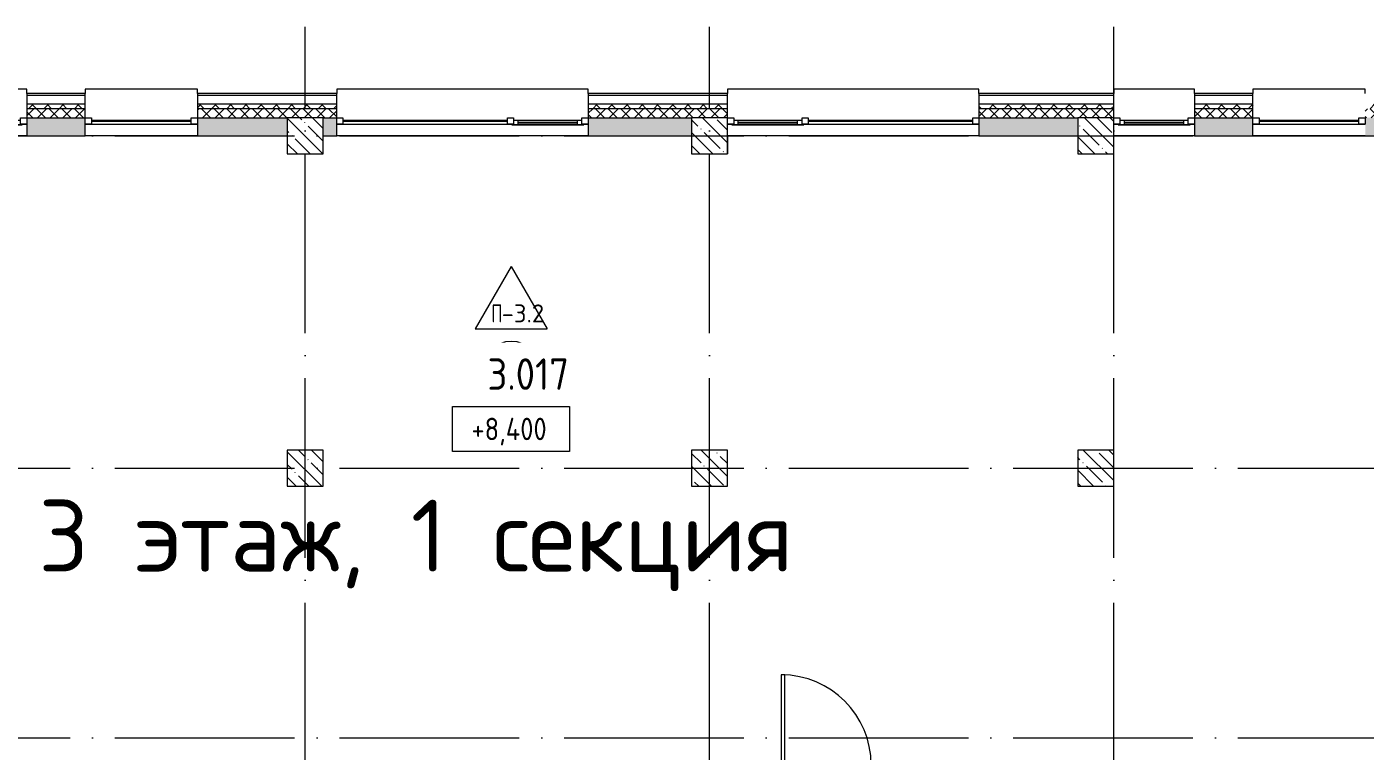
# Model space of a CAD drawing. Header units: millimetres. Extents: x -68946 to 288321, y -402657 to 324925.
# Drawn here: x 34762 to 49662, y -207716 to -199653 of the extents above; entities that cross this region are included whole.
import ezdxf

# ---------------------------------------------------------------- set-up
doc = ezdxf.new("R2010")
doc.units = ezdxf.units.MM
doc.linetypes.add('ADSK_Линия сетки', pattern=[2500, 2000, -250, 0, -250])
for name, color, linetype, lineweight in [('A-____-NOTE-TEXT', 250, 'Continuous', 9), ('A-AREA-____-IDEN', 250, 'Continuous', 9), ('A-DOOR-____-MCUT', 250, 'Continuous', 5), ('A-DOOR-____-OTLN', 250, 'Continuous', 5), ('A-DOOR-FRAM-MCUT', 31, 'Continuous', 5), ('A-DOOR-FRAM-OTLN', 31, 'Continuous', 5), ('A-DOOR-GLAZ-MCUT', 31, 'Continuous', 5), ('A-FLOR-____-IDEN', 11, 'Continuous', 9), ('A-FLOR-____-OTLN', 192, 'Continuous', 9), ('A-GLAZ-____-MCUT', 250, 'Continuous', 9), ('A-GLAZ-____-OTLN', 250, 'Continuous', 5), ('A-WALL-____-MCUT', 250, 'Continuous', 13), ('A-WALL-____-PATT', 250, 'Continuous', 13), ('A-WALL-FNSH-MCUT', 250, 'Continuous', 13), ('G-____-____-DIMS', 250, 'Continuous', 9), ('G-____-____-TEXT', 250, 'Continuous', 9), ('I-WALL-____-OTLN', 250, 'Continuous', 9), ('S-COLS-____-MCUT', 250, 'Continuous', 25), ('S-COLS-____-OTLN', 250, 'Continuous', 9), ('S-GRID-____-OTLN', 250, 'Continuous', 9)]:
    doc.layers.add(name, color=color, linetype=linetype, lineweight=lineweight)
doc.styles.add('GOST Common_1', font='', dxfattribs={"width": 0.9, "height": 250})
doc.styles.add('ISOCPEUR_1', font='isocpeur.ttf', dxfattribs={"width": 0.9, "height": 250})
doc.styles.add('ISOCPEUR_2', font='isocpeur.ttf', dxfattribs={"height": 160})
doc.styles.add('ISOCPEUR_6', font='isocpeur.ttf', dxfattribs={"height": 3.5})
doc.styles.get('GOST Common_1').set_extended_font_data('GOST Common')

# ---------------------------------------------------------------- blocks, each defined once
blk = doc.blocks.new('Дверь_СКБ_2Ст_Фрамуга2 - Н_ВВ-3_2500x2600h_Учебные помещения_Фрамуга слева-42054644-АР1_Маркировочный план 3 этажа')
at = {"layer": 'A-DOOR-____-OTLN'}
h = blk.add_hatch(dxfattribs=at)
h.set_pattern_fill('FP_12', color=256, style=0, pattern_type=2)
h.set_pattern_definition([(135, (1051.41, 164.685), (-14.1421, -14.1421), []), (225, (1051.41, 164.685), (14.1421, -14.1421), [])])
h.paths.add_polyline_path([(1237.5, -100), (1262.5, -100), (1262.5, 100), (1237.5, 100), (1237.5, 98)])
at = {"layer": 'A-DOOR-FRAM-OTLN'}
h = blk.add_hatch(dxfattribs=at)
h.set_pattern_fill('FP_13', color=256, style=0, pattern_type=2)
h.set_pattern_definition([(45, (-1071.384, 164.685), (-14.1421, 14.1421), []), (135, (-1071.384, 164.685), (-14.1421, -14.1421), [])])
h.paths.add_polyline_path([(-1212.5, -100), (-1212.5, 100), (-1237.5, 100), (-1237.5, -100)])
at = {"layer": 'A-DOOR-____-MCUT'}
for p, q in [((-1187.5, 1100), (-1187.5, 100)), ((-1137.5, 1100), (-1187.5, 1100)), ((-1137.5, 100), (-1137.5, 1100)), ((-1187.5, 100), (-1137.5, 100))]:
    blk.add_line(p, q, dxfattribs=at)
at = {"layer": 'A-DOOR-____-OTLN'}
for centre, radius, start, end in [((-1197.5, 100), 500, 360, 30), ((-177.5, 100), 520, 150, 180)]:
    blk.add_arc(centre, radius, start, end, dxfattribs=at)
at = {"layer": 'A-DOOR-FRAM-MCUT'}
for p, q in [((-1197.5, 108), (-1267.5, 108)), ((-1267.5, 108), (-1267.5, 100)), ((-1267.5, 100), (-1197.5, 100)), ((-1212.5, 100), (-1237.5, 100)), ((-1237.5, 100), (-1237.5, -100)), ((-1187.5, 100), (-1212.5, 100)), ((-1212.5, 100), (-1212.5, 20)), ((-1212.5, -100), (-1212.5, 100)), ((-1212.5, 20), (-1177.5, 20)), ((-1197.5, 20), (-1212.5, 20)), ((-1212.5, 20), (-1212.5, -100)), ((-1197.5, 100), (-1197.5, 108)), ((-1197.5, -100), (-1197.5, 20)), ((-1187.5, 60), (-1187.5, 100)), ((-1177.5, 60), (-1187.5, 60)), ((-1177.5, 20), (-1177.5, 60)), ((-187.5, 60), (-197.5, 60)), ((-197.5, 60), (-197.5, 20)), ((-197.5, 20), (-162.5, 20)), ((-187.5, 100), (-187.5, 60)), ((-162.5, 100), (-187.5, 100)), ((-177.5, 108), (-177.5, 100)), ((-107.5, 108), (-177.5, 108)), ((-177.5, 100), (-177.5, 20)), ((-177.5, 12), (-177.5, 20)), ((-107.5, 12), (-177.5, 12)), ((-62.5, 100), (-162.5, 100)), ((-162.5, 20), (-162.5, 100)), ((-162.5, 20), (-162.5, 100)), ((-62.5, 20), (-162.5, 20)), ((-117.5, 108), (-117.5, 100)), ((-47.5, 108), (-117.5, 108)), ((-117.5, 20), (-117.5, 12)), ((-117.5, 12), (-47.5, 12)), ((-107.5, 100), (-107.5, 108)), ((-107.5, 20), (-107.5, 12)), ((-62.5, 100), (-62.5, 20)), ((-47.5, 100), (-47.5, 108)), ((-47.5, 100), (-47.5, 20)), ((-47.5, 100), (1237.5, 100)), ((-47.5, 12), (-47.5, 20)), ((1237.5, 20), (-47.5, 20)), ((1292.5, 108), (1222.5, 108)), ((1222.5, 108), (1222.5, 100)), ((1222.5, 100), (1222.5, 20)), ((1222.5, 100), (1292.5, 100)), ((1237.5, 20), (1222.5, 20)), ((1222.5, 20), (1222.5, -100)), ((1237.5, 100), (1237.5, 20)), ((1262.5, 100), (1237.5, 100)), ((1237.5, 100), (1237.5, -100)), ((1237.5, -100), (1237.5, 20)), ((1262.5, -100), (1262.5, 100)), ((1292.5, 100), (1292.5, 108)), ((-1197.5, -100), (-1267.5, -100)), ((-1267.5, -100), (-1267.5, -108)), ((-1267.5, -108), (-1197.5, -108)), ((-1237.5, -100), (-1212.5, -100)), ((-1212.5, -100), (-1197.5, -100)), ((-1197.5, -108), (-1197.5, -100)), ((1222.5, -100), (1237.5, -100)), ((1292.5, -100), (1222.5, -100)), ((1222.5, -100), (1222.5, -108)), ((1222.5, -108), (1292.5, -108)), ((1237.5, -100), (1262.5, -100)), ((1292.5, -108), (1292.5, -100))]:
    blk.add_line(p, q, dxfattribs=at)
at = {"layer": 'A-DOOR-GLAZ-MCUT'}
for p, q in [((1222.5, 70), (-62.5, 70)), ((1222.5, 50), (-62.5, 50))]:
    blk.add_line(p, q, dxfattribs=at)
blk = doc.blocks.new('Дверь_СКБ_1Ст_Внутренняя - Д-8_2п_1100x2100h_Кабинет директора_ Канцелярия_ Бухгалтерия_ Кабинеты заместителей директора_ Кабинет организатора внеклассной и внешкольной-41904973-АР1_Маркировочный план 3 этажа')
at = {"layer": 'A-DOOR-____-OTLN'}
h = blk.add_hatch(dxfattribs=at)
h.set_pattern_fill('FP_3', color=256, style=0, pattern_type=2)
h.set_pattern_definition([(135, (1751.41, 164.685), (-14.14214, -14.14214), []), (225, (1751.41, 164.685), (14.14214, -14.14214), [])])
h.paths.add_polyline_path([(537.5, -100), (562.5, -100), (562.5, 100), (537.5, 100), (537.5, 95.5)])
at = {"layer": 'A-DOOR-FRAM-OTLN'}
h = blk.add_hatch(dxfattribs=at)
h.set_pattern_fill('FP_4', color=256, style=0, pattern_type=2)
h.set_pattern_definition([(45, (-371.384, 164.685), (-14.1421, 14.1421), []), (135, (-371.384, 164.685), (-14.1421, -14.1421), [])])
h.paths.add_polyline_path([(-537.5, -100), (-512.5, -100), (-512.5, 100), (-537.5, 100)])
at = {"layer": 'A-DOOR-____-MCUT'}
for p, q in [((-487.5, 1100), (-487.5, 100)), ((-447.5, 1100), (-487.5, 1100)), ((-447.5, 100), (-447.5, 1100)), ((-487.5, 100), (-447.5, 100))]:
    blk.add_line(p, q, dxfattribs=at)
at = {"layer": 'A-DOOR-____-OTLN'}
blk.add_arc((-487.5, 100), 1000, 360, 90, dxfattribs=at)
at = {"layer": 'A-DOOR-FRAM-MCUT'}
for p, q in [((-497.5, 108), (-567.5, 108)), ((-567.5, 108), (-567.5, 100)), ((-567.5, 100), (-497.5, 100)), ((-512.5, 100), (-537.5, 100)), ((-537.5, 100), (-537.5, -100)), ((-487.5, 100), (-512.5, 100)), ((-512.5, 100), (-512.5, 20)), ((-512.5, -100), (-512.5, 100)), ((-497.5, 100), (-512.5, 100)), ((-512.5, 100), (-512.5, 99)), ((-512.5, 99), (-497.5, 99)), ((-512.5, 20), (-477.5, 20)), ((-497.5, 20), (-512.5, 20)), ((-512.5, 20), (-512.5, -100)), ((-497.5, 100), (-497.5, 108)), ((-497.5, 99), (-497.5, 100)), ((-497.5, -100), (-497.5, 20)), ((-487.5, 60), (-487.5, 100)), ((-477.5, 60), (-487.5, 60)), ((-477.5, 20), (-477.5, 60)), ((512.5, 60), (502.5, 60)), ((502.5, 60), (502.5, 20)), ((502.5, 20), (537.5, 20)), ((512.5, 100), (512.5, 60)), ((537.5, 100), (512.5, 100)), ((592.5, 108), (522.5, 108)), ((522.5, 108), (522.5, 100)), ((537.5, 100), (522.5, 100)), ((522.5, 100), (522.5, 99)), ((522.5, 100), (592.5, 100)), ((522.5, 99), (537.5, 99)), ((537.5, 20), (522.5, 20)), ((522.5, 20), (522.5, -100)), ((537.5, 20), (537.5, 100)), ((562.5, 100), (537.5, 100)), ((537.5, 100), (537.5, -100)), ((537.5, 99), (537.5, 100)), ((537.5, -100), (537.5, 20)), ((562.5, -100), (562.5, 100)), ((592.5, 100), (592.5, 108)), ((-497.5, -100), (-567.5, -100)), ((-567.5, -100), (-567.5, -108)), ((-567.5, -108), (-497.5, -108)), ((-537.5, -100), (-512.5, -100)), ((-512.5, -100), (-497.5, -100)), ((-497.5, -108), (-497.5, -100)), ((522.5, -100), (537.5, -100)), ((592.5, -100), (522.5, -100)), ((522.5, -100), (522.5, -108)), ((522.5, -108), (592.5, -108)), ((537.5, -100), (562.5, -100)), ((592.5, -108), (592.5, -100))]:
    blk.add_line(p, q, dxfattribs=at)
blk = doc.blocks.new('Окно_СКБ_2Ст1 - Окно_СКБ_2Ст_2800_ОК11Л-29018712-АР1_Маркировочный план 3 этажа')
at = {"layer": 'A-GLAZ-____-MCUT'}
for p, q in [((-1400, -195), (-1400, -125)), ((-1400, -125), (-1330, -125)), ((-1330, -125), (-1330, -195)), ((-570, -195), (-570, -125)), ((-570, -125), (-500, -125)), ((-500, -125), (-500, -195)), ((1330, -195), (1330, -125)), ((1330, -125), (1400, -125)), ((1400, -125), (1400, -195)), ((-1330, -195), (-1400, -195)), ((-1330, -195), (-1350, -195)), ((-1350, -195), (-1350, -205)), ((-1350, -205), (-550, -205)), ((-550, -205), (-1350, -205)), ((-570, -155), (-1330, -155)), ((-1330, -155), (-1330, -195)), ((-1280, -205), (-1280, -155)), ((-620, -205), (-620, -155)), ((-570, -195), (-570, -155)), ((-500, -195), (-570, -195)), ((-550, -195), (-570, -195)), ((-550, -205), (-550, -195)), ((1400, -195), (1330, -195))]:
    blk.add_line(p, q, dxfattribs=at)
at = {"layer": 'A-GLAZ-____-MCUT', "lineweight": 5}
for p, q in [((-1280, -175), (-620, -175)), ((-620, -185), (-1280, -185)), ((1330, -155), (-500, -155)), ((1330, -165), (-500, -165))]:
    blk.add_line(p, q, dxfattribs=at)
at = {"layer": 'A-GLAZ-____-OTLN'}
for p, q in [((-1400, -195), (-1350, -195)), ((-550, -195), (1400, -195))]:
    blk.add_line(p, q, dxfattribs=at)
blk = doc.blocks.new('Окно_СКБ_1Ст1 - 120_Окно_СКБ_1Ст_900_ОК3л-29018700-АР1_Маркировочный план 3 этажа')
at = {"layer": 'A-GLAZ-____-MCUT'}
for p, q in [((-450, -195), (-450, -125)), ((-450, -125), (-380, -125)), ((-380, -125), (-380, -195)), ((380, -195), (380, -125)), ((380, -125), (450, -125)), ((450, -125), (450, -195)), ((-380, -195), (-450, -195)), ((-380, -195), (-400, -195)), ((-400, -195), (-400, -205)), ((-400, -205), (400, -205)), ((400, -205), (-400, -205)), ((380, -155), (-380, -155)), ((-380, -155), (-380, -195)), ((-330, -205), (-330, -155)), ((330, -205), (330, -155)), ((380, -195), (380, -155)), ((450, -195), (380, -195)), ((400, -195), (380, -195)), ((400, -205), (400, -195))]:
    blk.add_line(p, q, dxfattribs=at)
at = {"layer": 'A-GLAZ-____-MCUT', "lineweight": 5}
for p, q in [((-330, -175), (330, -175)), ((330, -185), (-330, -185))]:
    blk.add_line(p, q, dxfattribs=at)
at = {"layer": 'A-GLAZ-____-OTLN'}
for p, q in [((-450, -195), (-400, -195)), ((400, -195), (450, -195))]:
    blk.add_line(p, q, dxfattribs=at)
blk = doc.blocks.new('Окно_СКБ_2Ст1 - Окно_СКБ_2Ст_2800_ОК11-29018754-АР1_Маркировочный план 3 этажа')
at = {"layer": 'A-GLAZ-____-MCUT'}
for p, q in [((-1400, -195), (-1400, -125)), ((-1400, -125), (-1330, -125)), ((-1330, -125), (-1330, -195)), ((500, -195), (500, -125)), ((500, -125), (570, -125)), ((570, -125), (570, -195)), ((1330, -195), (1330, -125)), ((1330, -125), (1400, -125)), ((1400, -125), (1400, -195)), ((-1330, -195), (-1400, -195)), ((570, -195), (500, -195)), ((570, -195), (550, -195)), ((550, -195), (550, -205)), ((550, -205), (1350, -205)), ((1350, -205), (550, -205)), ((1330, -155), (570, -155)), ((570, -155), (570, -195)), ((620, -205), (620, -155)), ((1280, -205), (1280, -155)), ((1330, -195), (1330, -155)), ((1400, -195), (1330, -195)), ((1350, -195), (1330, -195)), ((1350, -205), (1350, -195))]:
    blk.add_line(p, q, dxfattribs=at)
at = {"layer": 'A-GLAZ-____-MCUT', "lineweight": 5}
for p, q in [((500, -155), (-1330, -155)), ((500, -165), (-1330, -165)), ((620, -175), (1280, -175)), ((1280, -185), (620, -185))]:
    blk.add_line(p, q, dxfattribs=at)
at = {"layer": 'A-GLAZ-____-OTLN'}
for p, q in [((-1400, -195), (550, -195)), ((1350, -195), (1400, -195))]:
    blk.add_line(p, q, dxfattribs=at)
blk = doc.blocks.new('WNW_Отлив1 - Отлив_металлический 2-28596055-АР1_Маркировочный план 3 этажа')
at = {"layer": 'A-GLAZ-____-OTLN'}
for p, q in [((450, 320), (-450, 320)), ((-450, 320), (-450, 270)), ((450, 270), (450, 320))]:
    blk.add_line(p, q, dxfattribs=at)
blk = doc.blocks.new('WNW_Отлив1 - Отлив_металлический 2-28596384-АР1_Маркировочный план 3 этажа')
at = {"layer": 'A-GLAZ-____-OTLN'}
for p, q in [((1400, 320), (-1400, 320)), ((-1400, 320), (-1400, 270)), ((1400, 270), (1400, 320))]:
    blk.add_line(p, q, dxfattribs=at)
blk = doc.blocks.new('BSC_Колонна _Прямоугольная - 400x400-V63-АР1_Маркировочный план 3 этажа')
at = {"layer": 'S-COLS-____-OTLN', "lineweight": 5}
h = blk.add_hatch(dxfattribs=at)
h.set_pattern_fill('FP_37', color=256, style=0, pattern_type=2)
h.set_pattern_definition([(135, (-41049.98, -54675), (-142.5619, -142.5619), []), (135, (-40907.42, -54675), (-142.5619, -142.5619), [252.016, -50.403, 3.353, -47.05])])
h.paths.add_polyline_path([(-200, -200), (200, -200), (200, 200), (-200, 200), (-200, -200)])
at = {"layer": 'S-COLS-____-MCUT', "lineweight": 5}
for p, q in [((200, 200), (-200, 200)), ((-200, 200), (-200, -200)), ((200, -200), (200, 200)), ((-200, -200), (200, -200))]:
    blk.add_line(p, q, dxfattribs=at)
blk = doc.blocks.new('BSC_Колонна _Прямоугольная - 400x400-V64-АР1_Маркировочный план 3 этажа')
at = {"layer": 'S-COLS-____-OTLN', "lineweight": 5}
h = blk.add_hatch(dxfattribs=at)
h.set_pattern_fill('FP_38', color=256, style=0, pattern_type=2)
h.set_pattern_definition([(135, (-45549.98, -54675), (-142.5619, -142.5619), []), (135, (-45407.42, -54675), (-142.5619, -142.5619), [252.016, -50.403, 3.353, -47.05])])
h.paths.add_polyline_path([(-200, -200), (200, -200), (200, 200), (-200, 200), (-200, -200)])
at = {"layer": 'S-COLS-____-MCUT', "lineweight": 5}
for p, q in [((200, 200), (-200, 200)), ((-200, 200), (-200, -200)), ((200, -200), (200, 200)), ((-200, -200), (200, -200))]:
    blk.add_line(p, q, dxfattribs=at)
blk = doc.blocks.new('BSC_Колонна _Прямоугольная - 400x400-V65-АР1_Маркировочный план 3 этажа')
at = {"layer": 'S-COLS-____-OTLN', "lineweight": 5}
h = blk.add_hatch(dxfattribs=at)
h.set_pattern_fill('FP_39', color=256, style=0, pattern_type=2)
h.set_pattern_definition([(135, (-49849.98, -54675), (-142.5619, -142.5619), []), (135, (-49707.42, -54675), (-142.5619, -142.5619), [252.016, -50.403, 3.353, -47.05])])
h.paths.add_polyline_path([(200, -200), (200, 200), (-200, 200), (-200, -200), (-140, -200)])
at = {"layer": 'S-COLS-____-MCUT', "lineweight": 5}
for p, q in [((200, 200), (-200, 200)), ((-200, 200), (-200, -200)), ((200, -200), (200, 200)), ((-200, -200), (200, -200))]:
    blk.add_line(p, q, dxfattribs=at)
blk = doc.blocks.new('BSC_Колонна _Прямоугольная - 400x400-V69-АР1_Маркировочный план 3 этажа')
at = {"layer": 'S-COLS-____-OTLN', "lineweight": 5}
h = blk.add_hatch(dxfattribs=at)
h.set_pattern_fill('FP_43', color=256, style=0, pattern_type=2)
h.set_pattern_definition([(135, (-41049.98, -58375), (-142.5619, -142.5619), []), (135, (-40907.42, -58375), (-142.5619, -142.5619), [252.016, -50.403, 3.353, -47.05])])
h.paths.add_polyline_path([(-200, -200), (200, -200), (200, 200), (-200, 200), (-200, -143)])
at = {"layer": 'S-COLS-____-MCUT', "lineweight": 5}
for p, q in [((200, 200), (-200, 200)), ((-200, 200), (-200, -200)), ((200, -200), (200, 200)), ((-200, -200), (200, -200))]:
    blk.add_line(p, q, dxfattribs=at)
blk = doc.blocks.new('BSC_Колонна _Прямоугольная - 400x400-V70-АР1_Маркировочный план 3 этажа')
at = {"layer": 'S-COLS-____-OTLN', "lineweight": 5}
h = blk.add_hatch(dxfattribs=at)
h.set_pattern_fill('FP_44', color=256, style=0, pattern_type=2)
h.set_pattern_definition([(135, (-45549.98, -58375), (-142.5619, -142.5619), []), (135, (-45407.42, -58375), (-142.5619, -142.5619), [252.016, -50.403, 3.353, -47.05])])
h.paths.add_polyline_path([(-200, -200), (200, -200), (200, 200), (-200, 200), (-200, -200)])
at = {"layer": 'S-COLS-____-MCUT', "lineweight": 5}
for p, q in [((200, 200), (-200, 200)), ((-200, 200), (-200, -200)), ((200, -200), (200, 200)), ((-200, -200), (200, -200))]:
    blk.add_line(p, q, dxfattribs=at)
blk = doc.blocks.new('BSC_Колонна _Прямоугольная - 400x400-V71-АР1_Маркировочный план 3 этажа')
at = {"layer": 'S-COLS-____-OTLN', "lineweight": 5}
h = blk.add_hatch(dxfattribs=at)
h.set_pattern_fill('FP_45', color=256, style=0, pattern_type=2)
h.set_pattern_definition([(135, (-49849.98, -58375), (-142.5619, -142.5619), []), (135, (-49707.42, -58375), (-142.5619, -142.5619), [252.016, -50.403, 3.353, -47.05])])
h.paths.add_polyline_path([(-200, -200), (200, -200), (200, 200), (-200, 200), (-200, -159)])
at = {"layer": 'S-COLS-____-MCUT', "lineweight": 5}
for p, q in [((200, 200), (-200, 200)), ((-200, 200), (-200, -200)), ((200, -200), (200, 200)), ((-200, -200), (200, -200))]:
    blk.add_line(p, q, dxfattribs=at)
blk = doc.blocks.new('Окно_СКБ_1Ст1 - 120_Окно_СКБ_1Ст_1250_ОК14Л-29018784-АР1_Маркировочный план 3 этажа')
at = {"layer": 'A-GLAZ-____-MCUT'}
for p, q in [((-625, -195), (-625, -125)), ((-625, -125), (-555, -125)), ((-555, -125), (-555, -195)), ((555, -195), (555, -125)), ((555, -125), (625, -125)), ((625, -125), (625, -195)), ((-555, -195), (-625, -195)), ((625, -195), (555, -195))]:
    blk.add_line(p, q, dxfattribs=at)
at = {"layer": 'A-GLAZ-____-MCUT', "lineweight": 5}
for p, q in [((555, -155), (-555, -155)), ((555, -165), (-555, -165))]:
    blk.add_line(p, q, dxfattribs=at)
at = {"layer": 'A-GLAZ-____-OTLN'}
blk.add_line((-625, -195), (625, -195), dxfattribs=at)
blk = doc.blocks.new('WNW_Отлив1 - Отлив_металлический 2-28598996-АР1_Маркировочный план 3 этажа')
at = {"layer": 'A-GLAZ-____-OTLN'}
for p, q in [((625, 320), (-625, 320)), ((-625, 320), (-625, 270)), ((625, 270), (625, 320))]:
    blk.add_line(p, q, dxfattribs=at)
blk = doc.blocks.new('AAR_СКБ_Марка_Перекрытия - Марка пола-17325028-АР1_Маркировочный план 3 этажа')
at = {"layer": 'A-FLOR-____-IDEN'}
for p, q in [((0, 6.93), (-4, 0)), ((0, 6.93), (4, 0)), ((-4, 0), (4, 0))]:
    blk.add_line(p, q, dxfattribs=at)
blk = doc.blocks.new('AAR_СКБ_Марка_Помещения_мал - Номер-28977439-АР1_Маркировочный план 3 этажа')
at = {"layer": 'A-AREA-____-IDEN'}
blk.add_circle((-0.03, 0), 3, dxfattribs=at)
blk = doc.blocks.new('Высотные отметки - Рамка-32693647-АР1_Маркировочный план 3 этажа')
at = {"layer": 'A-____-NOTE-TEXT'}
for p, q in [((-6.5, 0), (-6.5, 5)), ((-6.5, 5), (6.5, 5)), ((6.5, 5), (6.5, 0)), ((6.5, 0), (-6.5, 0))]:
    blk.add_line(p, q, dxfattribs=at)

msp = doc.modelspace()

# ---------------------------------------------------------------- hatches: boundary and pattern name
at = {"layer": 'A-WALL-____-PATT', "lineweight": 15, "true_color": 0x000000}
h = msp.add_hatch(dxfattribs=at)
h.set_pattern_fill('FP_16', color=18, style=0, pattern_type=2)
h.set_pattern_definition([(135, (-3188.22, -259241.39), (-84.85281, -84.85281), []), (225, (-3188.22, -259241.39), (84.85281, -84.85281), [])])
h.paths.add_polyline_path([(59832.0058, -200566.3892), (66071.7763, -200566.3892), (66071.7763, -200516.3892), (59832.0058, -200516.3892)])
h.paths.add_polyline_path([(58281.5715, -200566.3892), (58632.0058, -200566.3892), (58632.0058, -200516.3892), (57981.7763, -200516.3892), (57981.7763, -200566.3892), (58109.3968, -200566.3892)])
h.paths.add_polyline_path([(56379.2388, -200566.3892), (57081.7763, -200566.3892), (57081.7763, -200516.3892), (49662.0053, -200516.3892), (49662.0053, -200566.3892), (54072.3616, -200566.3892)])
h.paths.add_polyline_path([(47762.0053, -200566.3892), (48412.0053, -200566.3892), (48412.0053, -200516.3892), (47762.0053, -200516.3892)])
h.paths.add_polyline_path([(46461.7544, -200566.3892), (46862.0053, -200566.3892), (46862.0053, -200516.3892), (45362.0053, -200516.3892), (45362.0053, -200566.3892), (46361.3368, -200566.3892)])
h.paths.add_polyline_path([(42537.9752, -200566.3892), (42562.0053, -200566.3892), (42562.0053, -200516.3892), (41012.0053, -200516.3892), (41012.0053, -200566.3892), (42161.7544, -200566.3892)])
h.paths.add_polyline_path([(37361.5805, -200566.3892), (38212.0053, -200566.3892), (38212.0053, -200516.3892), (36662.0053, -200516.3892), (36662.0053, -200566.3892)])
h.paths.add_polyline_path([(33310.4662, -200566.3892), (33861.7763, -200566.3892), (33861.7763, -200516.3892), (32312.0053, -200516.3892), (32312.0053, -200566.3892), (33161.7544, -200566.3892)])
h.paths.add_polyline_path([(34761.7763, -200566.3892), (35412.0053, -200566.3892), (35412.0053, -200516.3892), (34761.7763, -200516.3892)])
h.paths.add_polyline_path([(28696.7116, -200566.3892), (29512.0053, -200566.3892), (29512.0053, -200516.3892), (27961.7763, -200516.3892), (27961.7763, -200566.3892), (28636.7763, -200566.3892)])
h.paths.add_polyline_path([(23686.7763, -200566.3892), (25161.7763, -200566.3892), (25161.7763, -200516.3892), (20706.7763, -200516.3892), (20706.7763, -200566.3892), (21936.7763, -200566.3892)])
h.paths.add_polyline_path([(19456.7763, -200566.3892), (19456.7763, -200516.3892), (18716.7544, -200516.3892), (18716.7544, -200566.3892), (18892.4832, -200566.3892)])
h.paths.add_polyline_path([(11395.1321, -200566.3892), (17816.7544, -200566.3892), (17816.7544, -200516.3892), (9561.7544, -200516.3892), (9561.7544, -200566.3892), (10818.4128, -200566.3892)])
h.paths.add_polyline_path([(6661.7983, -200566.3892), (6761.7544, -200566.3892), (6761.7544, -200516.3892), (5561.7544, -200516.3892), (5561.7544, -200566.3892), (6541.7983, -200566.3892)])
h.paths.add_polyline_path([(2486.8039, -200566.3892), (4361.7544, -200566.3892), (4361.7544, -200516.3892), (-3538.2456, -200516.3892), (-3538.2456, -200566.3892), (2461.8039, -200566.3892)])
h = msp.add_hatch(dxfattribs=at)
h.set_pattern_fill('FP_17', color=18, style=0, pattern_type=2)
h.set_pattern_definition([(45, (-3188.22, -259241.39), (-70.71068, 70.71068), []), (135, (-3188.22, -259241.39), (-70.71068, -70.71068), [])])
h.paths.add_polyline_path([(17162.3253, -200666.3892), (17816.7544, -200666.3283), (17816.7544, -200566.3892), (9561.7544, -200566.3892), (9561.7544, -200666.3892), (14855.448, -200666.3892)])
h.paths.add_polyline_path([(63299.8706, -200666.3892), (66001.7763, -200666.3283), (66001.7763, -200599.7225), (66071.7763, -200566.3892), (59832.0058, -200566.3892), (59832.0058, -200666.3892), (60561.7544, -200666.3892)])
h.paths.add_polyline_path([(58632.0058, -200666.3892), (58632.0058, -200566.3892), (57981.7763, -200566.3892), (57981.7763, -200666.3892), (58109.3968, -200666.3892)])
h.paths.add_polyline_path([(50291.7763, -200666.3892), (57081.7763, -200666.3283), (57081.7763, -200566.3892), (49662.0053, -200566.3892), (49662.0053, -200666.3892)])
h.paths.add_polyline_path([(46862.0053, -200666.3892), (46862.0053, -200566.3892), (45362.0053, -200566.3892), (45362.0053, -200666.3892), (46861.7544, -200666.388)])
h.paths.add_polyline_path([(48412.0053, -200666.3892), (48412.0053, -200566.3892), (47762.0053, -200566.3892), (47762.0053, -200666.3892)])
h.paths.add_polyline_path([(42562.0053, -200666.3892), (42562.0053, -200566.3892), (41012.0053, -200566.3892), (41012.0053, -200666.3892), (42561.7544, -200666.388)])
h.paths.add_polyline_path([(37561.5805, -200666.3892), (38212.0053, -200666.3283), (38212.0053, -200566.3892), (36662.0053, -200566.3892), (36662.0053, -200666.3892), (37475.0852, -200666.3892)])
h.paths.add_polyline_path([(33861.7763, -200666.3892), (33861.7763, -200566.3892), (32312.0053, -200566.3892), (32312.0053, -200666.3892), (33310.4662, -200666.3892)])
h.paths.add_polyline_path([(35412.0053, -200666.3892), (35412.0053, -200566.3892), (34761.7763, -200566.3892), (34761.7763, -200666.3892)])
h.paths.add_polyline_path([(29446.7763, -200666.3892), (29512.0053, -200666.3283), (29512.0053, -200566.3892), (27961.7763, -200566.3892), (27961.7763, -200666.3892), (28696.7116, -200666.3892)])
h.paths.add_polyline_path([(23886.7763, -200666.3892), (25161.7763, -200666.3283), (25161.7763, -200566.3892), (20706.7763, -200566.3892), (20706.7763, -200666.3892), (23886.7577, -200666.3886)])
h.paths.add_polyline_path([(18716.7544, -200666.3892), (19456.7763, -200666.3283), (19456.7763, -200566.3892), (18716.7544, -200566.3892), (18716.7544, -200666.3283)])
h.paths.add_polyline_path([(6761.7544, -200666.3892), (6761.7544, -200566.3892), (5561.7544, -200566.3892), (5561.7544, -200666.3892), (6661.7983, -200666.3892)])
h.paths.add_polyline_path([(2461.8039, -200666.3892), (4361.7544, -200666.3892), (4361.7544, -200566.3892), (-3488.2456, -200566.3892), (-3488.2456, -200666.3892), (-1292.6929, -200666.3892)])
h = msp.add_hatch(dxfattribs=at)
h.set_pattern_fill('FP_50', color=18, style=0, pattern_type=2)
h.set_pattern_definition([(50, (-3188.22, -259241.4), (364.3679, -31.8783), [38.1, -419.1]), (355, (-3188.22, -259241.4), (-70.4859, 382.1133), [30.48, -335.28]), (100.451, (-3157.86, -259244.05), (293.885, 350.2334), [32.38, -356.18]), (46.184, (-3188.22, -259139.8), (542.1585, -84.0858), [57.15, -628.65]), (96.636, (-3143.04, -259146.8), (474.805, 494.8554), [48.57, -534.27]), (351.184, (-3188.2, -259139.8), (474.8102, 494.85), [45.72, -502.92]), (21, (-3137.42, -259165.2), (303.2285, -204.5305), [38.1, -419.1]), (326, (-3137.42, -259165.2), (123.6039, 368.376), [30.48, -335.28]), (71.451, (-3112.15, -259182.23), (426.8341, 163.8427), [32.38, -356.18]), (37.5, (-3188.22, -259241.39), (6.17665, 169.11015), [16.764, -314.452, 16.764, -323.596, -336.55]), (37.5, (-3188.22, -259241.39), (6.17665, 169.11015), [-671.576, 16.764, -319.786]), (7.5, (-3188.22, -259241.39), (133.63888, 200.3615), [16.764, -177.292, 16.764, -306.832, -128.27]), (7.5, (-3188.22, -259241.39), (133.63888, 200.3615), [-517.652, 16.764, -111.506]), (327.5, (-3301.51, -259241.39), (271.18182, -11.45836), [16.764, -110.236, 16.764, -379.476, -525.78]), (327.5, (-3301.51, -259241.39), (271.18182, -11.45836), [-523.24, 16.764, -509.016]), (317.5, (-3352.3, -259241.4), (296.2585, 50.85285), [16.764, -148.336, 16.764, -246.38, -373.38]), (317.5, (-3352.3, -259241.4), (296.2585, 50.85285), [-428.244, 16.764, -356.616])])
h.paths.add_polyline_path([(65861.7763, -200866.3892), (65861.7763, -200666.3892), (60561.7544, -200666.3892), (60561.7544, -200866.3892), (65157.4421, -200866.3892)])
h.paths.add_polyline_path([(60161.7544, -200866.3892), (60161.7544, -200666.3892), (59832.0058, -200666.3892), (59832.0058, -200866.3892), (60111.4448, -200866.3892)])
h.paths.add_polyline_path([(58093.0301, -200866.3892), (58632.0058, -200866.1591), (58632.0058, -200666.3892), (57981.7763, -200666.3892), (57981.7763, -200866.3892), (58081.5715, -200866.3892)])
h.paths.add_polyline_path([(56061.7763, -200866.3892), (57081.7763, -200866.2332), (57081.7763, -200666.3892), (56061.7544, -200666.3892), (56061.7544, -200866.3892)])
h.paths.add_polyline_path([(50110.1492, -200866.3892), (51161.7544, -200866.3892), (51161.7544, -200666.3892), (49662.0053, -200666.3892), (49662.0053, -200866.3892)])
h.paths.add_polyline_path([(47762.0053, -200866.3892), (48412.0053, -200866.3892), (48412.0053, -200666.3892), (47762.0053, -200666.3892), (47762.0053, -200855.3256)])
h.paths.add_polyline_path([(46461.7544, -200866.3892), (46461.7544, -200666.3892), (45362.0053, -200666.3892), (45362.0053, -200866.3892), (46405.1004, -200866.3892)])
h.paths.add_polyline_path([(46861.7763, -200866.3892), (46862.0053, -200866.3892), (46861.7544, -200866.3892)])
h.paths.add_polyline_path([(41861.5805, -200866.3892), (42161.7544, -200865.873), (42161.7544, -200666.3892), (41012.0053, -200666.3892), (41012.0053, -200866.3892), (41841.7763, -200866.3892)])
h.paths.add_polyline_path([(52660.8217, -200866.3892), (55661.7544, -200866.3012), (55661.7544, -200666.3892), (51561.7544, -200666.3892), (51561.7544, -200866.3892), (51981.8542, -200866.3892)])
h.paths.add_polyline_path([(37532.7145, -200866.3892), (37661.7544, -200866.3892), (37661.7544, -200666.3892), (36662.0053, -200666.3892), (36662.0053, -200866.3892), (37362.64, -200866.3892)])
h.paths.add_polyline_path([(35412.0053, -200866.3892), (35412.0053, -200666.3892), (34761.7763, -200666.3892), (34761.7763, -200866.3892)])
h.paths.add_polyline_path([(33861.7763, -200866.3892), (33861.7763, -200666.3892), (33161.7544, -200666.3892), (33161.7763, -200866.3892), (33310.4662, -200866.3892)])
h.paths.add_polyline_path([(38212.0053, -200866.3892), (38212.0053, -200666.3892), (38061.7544, -200666.3892), (38061.7544, -200866.3892)])
h.paths.add_polyline_path([(32761.7544, -200866.3892), (32761.7544, -200666.3892), (32312.0053, -200666.3892), (32312.0053, -200866.3892)])
h.paths.add_polyline_path([(28696.7116, -200866.3892), (29512.0053, -200866.3892), (29512.0053, -200666.3892), (28536.7763, -200666.3892), (28536.7763, -200866.3892), (28620.5378, -200866.3892)])

# ---------------------------------------------------------------- linework, layer by layer
at = {"layer": 'A-FLOR-____-OTLN', "color": 18, "lineweight": 5, "true_color": 0x000000}
msp.add_line((42562.0053, -200866.3892), (42562.0053, -201066.3886), dxfattribs=at)
at = {"layer": 'A-WALL-____-MCUT', "color": 18, "lineweight": 15, "true_color": 0x000000}
for p, q in [((35412.0053, -200416.3892), (34761.7763, -200416.3892)), ((34761.7763, -200516.3892), (34761.7763, -200666.3892)), ((35412.0053, -200516.3892), (34761.7763, -200516.3892)), ((35412.0053, -200666.3892), (35412.0053, -200516.3892)), ((38212.0053, -200416.3892), (36662.0053, -200416.3892)), ((36662.0053, -200516.3892), (36662.0053, -200666.3892)), ((38212.0053, -200516.3892), (36662.0053, -200516.3892)), ((38212.0053, -200666.3892), (38212.0053, -200516.3892)), ((42562.0053, -200416.3892), (41012.0053, -200416.3892)), ((41012.0053, -200516.3892), (41012.0053, -200666.3892)), ((42562.0053, -200516.3892), (41012.0053, -200516.3892)), ((42562.0053, -200666.3892), (42562.0053, -200516.3892)), ((46862.0053, -200416.3892), (45362.0053, -200416.3892)), ((45362.0053, -200516.3892), (45362.0053, -200666.3892)), ((46862.0053, -200516.3892), (45362.0053, -200516.3892)), ((46862.0053, -200666.3892), (46862.0053, -200516.3892)), ((48412.0053, -200416.3892), (47762.0053, -200416.3892)), ((47762.0053, -200516.3892), (47762.0053, -200666.3892)), ((48412.0053, -200516.3892), (47762.0053, -200516.3892)), ((48412.0053, -200666.3892), (48412.0053, -200516.3892)), ((35412.0053, -200566.3892), (34761.7763, -200566.3892)), ((34761.7763, -200666.3892), (35412.0053, -200666.3892)), ((34761.7763, -200666.3892), (34761.7763, -200866.3892)), ((35412.0053, -200866.3892), (35412.0053, -200666.3892)), ((38212.0053, -200566.3892), (36662.0053, -200566.3892)), ((36662.0053, -200666.3892), (37661.7544, -200666.3892)), ((36662.0053, -200666.3892), (36662.0053, -200866.3892)), ((38061.7544, -200666.3892), (38212.0053, -200666.3892)), ((38212.0053, -200866.3892), (38212.0053, -200666.3892)), ((42562.0053, -200566.3892), (41012.0053, -200566.3892)), ((41012.0053, -200666.3892), (42161.7544, -200666.3892)), ((41012.0053, -200666.3892), (41012.0053, -200866.3892)), ((42561.7544, -200666.3892), (42562.0053, -200666.3892)), ((42562.0053, -200866.3892), (42562.0053, -200666.3892)), ((46862.0053, -200566.3892), (45362.0053, -200566.3892)), ((45362.0053, -200666.3892), (46461.7544, -200666.3892)), ((45362.0053, -200666.3892), (45362.0053, -200866.3892)), ((46861.7544, -200666.3892), (46862.0053, -200666.3892)), ((46862.0053, -200866.3892), (46862.0053, -200666.3892)), ((48412.0053, -200566.3892), (47762.0053, -200566.3892)), ((47762.0053, -200666.3892), (48412.0053, -200666.3892)), ((47762.0053, -200666.3892), (47762.0053, -200866.3892)), ((48412.0053, -200866.3892), (48412.0053, -200666.3892)), ((34761.7763, -200866.3892), (35412.0053, -200866.3892)), ((36662.0053, -200866.3892), (37661.7544, -200866.3892)), ((38061.7544, -200866.3892), (38212.0053, -200866.3892)), ((41012.0053, -200866.3892), (42161.7544, -200866.3892)), ((42561.7544, -200866.3892), (42562.0053, -200866.3892)), ((45362.0053, -200866.3892), (46461.7544, -200866.3892)), ((46861.7544, -200866.3892), (46862.0053, -200866.3892)), ((47762.0053, -200866.3892), (48412.0053, -200866.3892))]:
    msp.add_line(p, q, dxfattribs=at)
at = {"layer": 'A-WALL-FNSH-MCUT', "lineweight": 15}
for p, q in [((35412.0053, -200396.3892), (34761.7763, -200396.3892)), ((34761.7763, -200396.3892), (34761.7763, -200516.3892)), ((35412.0053, -200516.3892), (35412.0053, -200396.3892)), ((38212.0053, -200396.3892), (36662.0053, -200396.3892)), ((36662.0053, -200396.3892), (36662.0053, -200516.3892)), ((38212.0053, -200516.3892), (38212.0053, -200396.3892)), ((42562.0053, -200396.3892), (41012.0053, -200396.3892)), ((41012.0053, -200396.3892), (41012.0053, -200516.3892)), ((42562.0053, -200516.3892), (42562.0053, -200396.3892)), ((46862.0053, -200396.3892), (45362.0053, -200396.3892)), ((45362.0053, -200396.3892), (45362.0053, -200516.3892)), ((46862.0053, -200516.3892), (46862.0053, -200396.3892)), ((48412.0053, -200396.3892), (47762.0053, -200396.3892)), ((47762.0053, -200396.3892), (47762.0053, -200516.3892)), ((48412.0053, -200516.3892), (48412.0053, -200396.3892))]:
    msp.add_line(p, q, dxfattribs=at)
at = {"layer": 'I-WALL-____-OTLN', "color": 18, "lineweight": 15, "true_color": 0x000000}
for p, q in [((34761.7763, -200866.3892), (33861.7763, -200866.3892)), ((36662.0053, -200866.3892), (35412.0053, -200866.3892)), ((41012.0053, -200866.3892), (38212.0053, -200866.3892)), ((45362.0053, -200866.3892), (42562.0053, -200866.3892)), ((47762.0053, -200866.3892), (46862.0053, -200866.3892)), ((49662.0053, -200866.3892), (48412.0053, -200866.3892))]:
    msp.add_line(p, q, dxfattribs=at)
at = {"layer": 'S-GRID-____-OTLN', "color": 18, "linetype": 'ADSK_Линия сетки', "true_color": 0x000000}
for p, q in [((37861.7763, -220563.733), (37861.7763, -199653.1503)), ((42361.7763, -220563.733), (42361.7763, -199653.1503)), ((46861.7763, -220563.733), (46861.7763, -199653.1503)), ((-6757.7749, -200866.3886), (70471.963, -200866.3886)), ((-6757.7749, -204566.3886), (70471.963, -204566.3886)), ((-6757.7749, -207566.3886), (70471.963, -207566.3886))]:
    msp.add_line(p, q, dxfattribs=at)

# ---------------------------------------------------------------- block references
at = {"layer": 'A-AREA-____-IDEN', "color": 18, "true_color": 0x000000, "xscale": 99.99999999999993, "yscale": 99.99999999999993, "zscale": 99.99999999999993}
msp.add_blockref('AAR_СКБ_Марка_Помещения_мал - Номер-28977439-АР1_Маркировочный план 3 этажа', (40159.4198, -203451.3306), dxfattribs=at)
at = {"layer": 'A-DOOR-____-OTLN', "color": 18, "true_color": 0x000000}
for name, p in [('Дверь_СКБ_2Ст_Фрамуга2 - Н_ВВ-3_2500x2600h_Учебные помещения_Фрамуга слева-42054644-АР1_Маркировочный план 3 этажа', (34999.2544, -207966.3892)), ('Дверь_СКБ_1Ст_Внутренняя - Д-8_2п_1100x2100h_Кабинет директора_ Канцелярия_ Бухгалтерия_ Кабинеты заместителей директора_ Кабинет организатора внеклассной и внешкольной-41904973-АР1_Маркировочный план 3 этажа', (43649.2763, -207966.3892))]:
    msp.add_blockref(name, p, dxfattribs=at)
at = {"layer": 'A-FLOR-____-IDEN', "color": 18, "true_color": 0x000000, "xscale": 99.99999999999993, "yscale": 99.99999999999993, "zscale": 99.99999999999993}
msp.add_blockref('AAR_СКБ_Марка_Перекрытия - Марка пола-17325028-АР1_Маркировочный план 3 этажа', (40154.1223, -203014.5046), dxfattribs=at)
at = {"layer": 'A-GLAZ-____-OTLN', "color": 18, "true_color": 0x000000}
for name, p in [('WNW_Отлив1 - Отлив_металлический 2-28596055-АР1_Маркировочный план 3 этажа', (34311.7763, -200666.3892)), ('WNW_Отлив1 - Отлив_металлический 2-28598996-АР1_Маркировочный план 3 этажа', (36037.0053, -200666.3892)), ('WNW_Отлив1 - Отлив_металлический 2-28596384-АР1_Маркировочный план 3 этажа', (39612.0053, -200666.3892)), ('WNW_Отлив1 - Отлив_металлический 2-28596384-АР1_Маркировочный план 3 этажа', (43962.0053, -200666.3892)), ('WNW_Отлив1 - Отлив_металлический 2-28596055-АР1_Маркировочный план 3 этажа', (47312.0053, -200666.3892)), ('WNW_Отлив1 - Отлив_металлический 2-28598996-АР1_Маркировочный план 3 этажа', (49037.0053, -200666.3892)), ('Окно_СКБ_1Ст1 - 120_Окно_СКБ_1Ст_900_ОК3л-29018700-АР1_Маркировочный план 3 этажа', (34311.7763, -200541.3892)), ('Окно_СКБ_1Ст1 - 120_Окно_СКБ_1Ст_1250_ОК14Л-29018784-АР1_Маркировочный план 3 этажа', (36037.0053, -200541.3892)), ('Окно_СКБ_2Ст1 - Окно_СКБ_2Ст_2800_ОК11-29018754-АР1_Маркировочный план 3 этажа', (39612.0053, -200541.3892)), ('Окно_СКБ_2Ст1 - Окно_СКБ_2Ст_2800_ОК11Л-29018712-АР1_Маркировочный план 3 этажа', (43962.0053, -200541.3892)), ('Окно_СКБ_1Ст1 - 120_Окно_СКБ_1Ст_900_ОК3л-29018700-АР1_Маркировочный план 3 этажа', (47312.0053, -200541.3892)), ('Окно_СКБ_1Ст1 - 120_Окно_СКБ_1Ст_1250_ОК14Л-29018784-АР1_Маркировочный план 3 этажа', (49037.0053, -200541.3892))]:
    msp.add_blockref(name, p, dxfattribs=at)
at = {"layer": 'G-____-____-DIMS', "color": 18, "true_color": 0x000000, "xscale": 99.99999999999993, "yscale": 99.99999999999993, "zscale": 99.99999999999993}
msp.add_blockref('Высотные отметки - Рамка-32693647-АР1_Маркировочный план 3 этажа', (40152.5604, -204381.3148), dxfattribs=at)
at = {"layer": 'S-COLS-____-OTLN', "color": 18, "lineweight": 5, "true_color": 0x000000}
for name, p in [('BSC_Колонна _Прямоугольная - 400x400-V69-АР1_Маркировочный план 3 этажа', (37861.7544, -200866.388)), ('BSC_Колонна _Прямоугольная - 400x400-V70-АР1_Маркировочный план 3 этажа', (42361.7544, -200866.388)), ('BSC_Колонна _Прямоугольная - 400x400-V71-АР1_Маркировочный план 3 этажа', (46661.7544, -200866.388)), ('BSC_Колонна _Прямоугольная - 400x400-V63-АР1_Маркировочный план 3 этажа', (37861.7544, -204566.3886)), ('BSC_Колонна _Прямоугольная - 400x400-V64-АР1_Маркировочный план 3 этажа', (42361.7544, -204566.3886)), ('BSC_Колонна _Прямоугольная - 400x400-V65-АР1_Маркировочный план 3 этажа', (46661.7544, -204566.3886))]:
    msp.add_blockref(name, p, dxfattribs=at)

# ---------------------------------------------------------------- texts
at = {"layer": 'A-FLOR-____-IDEN', "color": 18, "true_color": 0x000000, "char_height": 200, "attachment_point": 1, "style": 'ISOCPEUR_2'}
for s, insert, width in [('\\fISOCPEUR|b0|i0|c204|p34|;\\W.7;П', (39932.7874, -202743.1188), 140.295312), ('-3.2', (40048.5426, -202743.1188), 420.885937)]:
    msp.add_mtext(s, dxfattribs=dict(at, insert=insert, width=width))
at = {"layer": 'G-____-____-DIMS', "color": 18, "true_color": 0x000000, "insert": (39712.5703, -204004.6077), "char_height": 250, "width": 1055.976244, "attachment_point": 1, "line_spacing_factor": 1.022761, "style": 'GOST Common_1'}
msp.add_mtext('+8,400', dxfattribs=at)
at = {"layer": 'G-____-____-TEXT', "color": 7, "insert": (34891.1278, -204917.2357), "char_height": 800, "width": 18169.734652, "attachment_point": 1, "style": 'ISOCPEUR_6'}
msp.add_mtext('3 этаж, 1 секция', dxfattribs=at)

# ---------------------------------------------------------------- next in the draw order: texts
at = {"layer": 'A-AREA-____-IDEN', "color": 18, "true_color": 0x000000, "insert": (39889.9194, -203343.8451), "char_height": 350, "width": 609.2825, "attachment_point": 1, "style": 'ISOCPEUR_1', "bg_fill": 3, "box_fill_scale": 1.5, "bg_fill_color": 256, "bg_fill_transparency": 0}
msp.add_mtext('3.017', dxfattribs=at)

doc.saveas('drawing.dxf')
